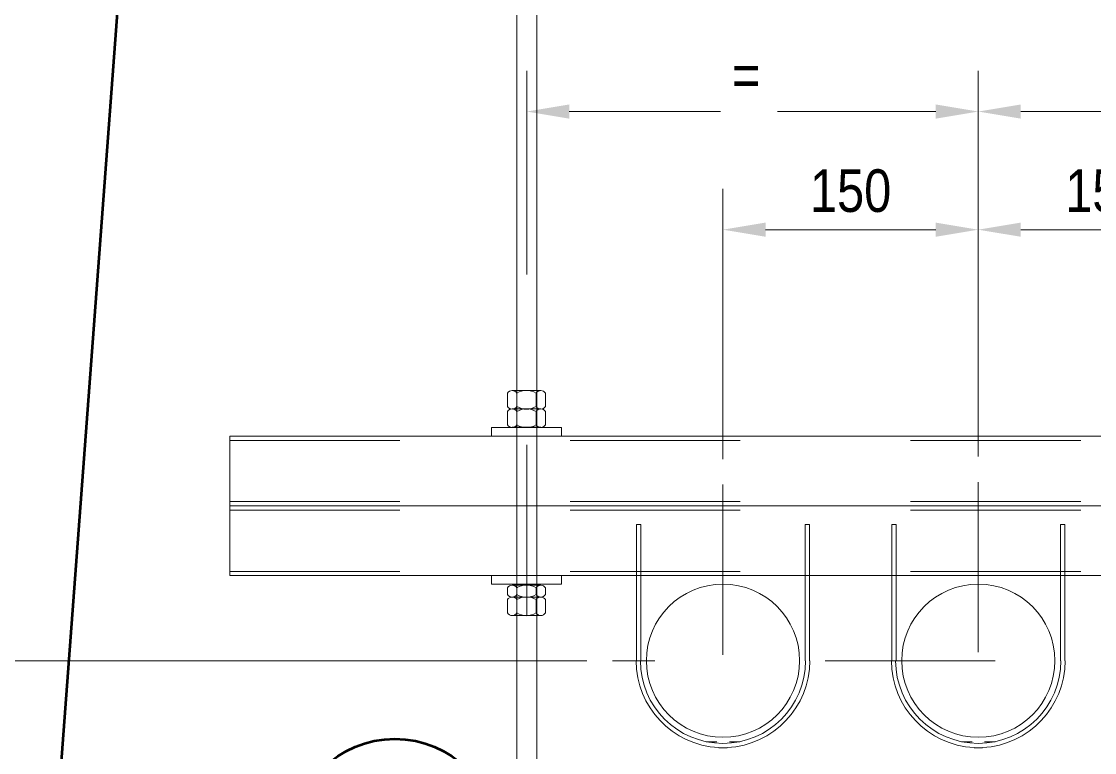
# Model space of a CAD drawing. Header units: metres. Extents: x 0.2 to 14.6, y -2.3 to 5.5.
# Drawn here: x 2.662 to 3.292, y 4.312 to 4.741 of the extents above; entities that cross this region are included whole.
import ezdxf

# ---------------------------------------------------------------- set-up
doc = ezdxf.new("R2010")
doc.units = ezdxf.units.M
doc.linetypes.add('JacobsCenter', pattern=[0.015, 0.009, -0.0015, 0.003, -0.0015])
doc.linetypes.add('JacobsDash', pattern=[0.0045, 0.003, -0.0015])
doc.layers.get('Defpoints').update_dxf_attribs({"color": 41})
for name, color, linetype, lineweight in [('A-ANNO-DIMS', 7, 'Continuous', 9), ('A-DETL', 7, 'Continuous', 13), ('A-DETL-GENF', 7, 'Continuous', 9), ('G-ANNO-SYMB', 7, 'Continuous', 9)]:
    doc.layers.add(name, color=color, linetype=linetype, lineweight=lineweight)
doc.styles.add('Arial Narrow_2', font='ARIALN.TTF', dxfattribs={"height": 0.025})
doc.dimstyles.new('Dimension_Standard_O__mm_', dxfattribs={"dimscale": 0.3048, "dimtxt": 0.025586, "dimasz": 0.082021, "dimexe": 0.07874, "dimexo": 0.049213, "dimgap": 0.049213, "dimtad": 1, "dimdec": 0, "dimlfac": 1000, "dimzin": 0, "dimdsep": 46, "dimtxsty": 'Arial Narrow_2', "dimsah": 1, "dimcen": 0.09, "dimaunit": 1, "dimadec": 4, "dimazin": 0, "dimtfac": 1, "dimtdec": 4, "dimtix": 1, "dimtmove": 0, "dimatfit": 3, "dimfxl": 1, "dimtvp": 1, "dimtfill": 1, "dimtolj": 1, "dimtzin": 0, "dimlwd": 18, "dimlwe": 18, "dimarcsym": 2})
doc.dimstyles.new('Dimension_Standard_T__mm_', dxfattribs={"dimscale": 0.3048, "dimtxt": 0.025586, "dimasz": 0.082021, "dimexe": 0.07874, "dimexo": 0.049213, "dimgap": 0.032808, "dimtad": 1, "dimdec": 0, "dimlfac": 1000, "dimzin": 0, "dimdsep": 46, "dimtxsty": 'Arial Narrow_2', "dimsah": 1, "dimcen": 0.09, "dimaunit": 1, "dimadec": 4, "dimazin": 0, "dimtfac": 1, "dimtdec": 4, "dimtix": 1, "dimtmove": 0, "dimatfit": 3, "dimfxl": 1, "dimtvp": 1, "dimtolj": 1, "dimtzin": 0, "dimlwd": 18, "dimlwe": 18, "dimarcsym": 2})
doc.dimstyles.new('Dimension_Standard_T__mm__1', dxfattribs={"dimscale": 0.3048, "dimtxt": 0.025586, "dimasz": 0.082021, "dimexe": 0.07874, "dimexo": 0.049213, "dimgap": 0.032808, "dimtad": 1, "dimdec": 0, "dimlfac": 1000, "dimzin": 0, "dimdsep": 46, "dimtxsty": 'Arial Narrow_2', "dimsah": 1, "dimcen": 0.09, "dimaunit": 1, "dimadec": 4, "dimazin": 0, "dimtfac": 1, "dimtdec": 4, "dimtix": 1, "dimtmove": 2, "dimatfit": 3, "dimfxl": 1, "dimtvp": 1, "dimtolj": 1, "dimtzin": 0, "dimlwd": 18, "dimlwe": 18, "dimarcsym": 2})

# ---------------------------------------------------------------- blocks, each defined once
blk = doc.blocks.new('1815 DEEP SUPER-T GIRDER_2D - 1815 DEEP SUPER-T GIRDER_2D-7372020-DRG-2873253 - TYPE 2 HANGER _6X100 DIA AND 3X80 DIA_')
at = {"layer": 'A-DETL-GENF', "lineweight": 50}
blk.add_line((0.50632, -0.10557), (0.35121, -1.7429), dxfattribs=at)
blk = doc.blocks.new('DIMBLOCK5-DRG-2873253 - TYPE 2 HANGER _6X100 DIA AND 3X80 DIA_')
at = {"layer": 'A-ANNO-DIMS', "color": 0, "lineweight": 18, "transparency": 16777216}
for p, q in [((3.22402, 4.48572), (3.22402, 4.64304)), ((3.37402, 4.48422), (3.37402, 4.64304)), ((3.34902, 4.61904), (3.24902, 4.61904))]:
    blk.add_line(p, q, dxfattribs=at)
at = {"layer": 'A-ANNO-DIMS', "color": 0, "transparency": 16777216}
for points in [[(3.24902, 4.62321), (3.24902, 4.61488), (3.22402, 4.61904)], [(3.34902, 4.62321), (3.34902, 4.61488), (3.37402, 4.61904)]]:
    blk.add_solid(points, dxfattribs=at)
at = {"layer": 'Defpoints', "color": 0, "transparency": 16777216}
for p in [(3.22402, 4.61904), (3.22402, 4.47072), (3.37402, 4.46922)]:
    blk.add_point(p, dxfattribs=at)
at = {"layer": 'A-ANNO-DIMS', "color": 0, "lineweight": 18, "transparency": 16777216, "insert": (3.29902, 4.64181), "char_height": 0.025, "width": 0.0570197, "attachment_point": 5, "style": 'Arial Narrow_2'}
blk.add_mtext('\\A1;150', dxfattribs=at)
blk = doc.blocks.new('DIMBLOCK6-DRG-2873253 - TYPE 2 HANGER _6X100 DIA AND 3X80 DIA_')
at = {"layer": 'A-ANNO-DIMS', "color": 0, "lineweight": 18, "transparency": 16777216}
for p, q in [((3.07402, 4.48422), (3.07402, 4.64304)), ((3.22402, 4.48572), (3.22402, 4.64304)), ((3.19902, 4.61904), (3.09902, 4.61904))]:
    blk.add_line(p, q, dxfattribs=at)
at = {"layer": 'A-ANNO-DIMS', "color": 0, "transparency": 16777216}
for points in [[(3.09902, 4.62321), (3.09902, 4.61488), (3.07402, 4.61904)], [(3.19902, 4.62321), (3.19902, 4.61488), (3.22402, 4.61904)]]:
    blk.add_solid(points, dxfattribs=at)
at = {"layer": 'Defpoints', "color": 0, "transparency": 16777216}
for p in [(3.07402, 4.61904), (3.22402, 4.47072), (3.07402, 4.46922)]:
    blk.add_point(p, dxfattribs=at)
at = {"layer": 'A-ANNO-DIMS', "color": 0, "lineweight": 18, "transparency": 16777216, "insert": (3.14902, 4.64181), "char_height": 0.025, "width": 0.0570197, "attachment_point": 5, "style": 'Arial Narrow_2'}
blk.add_mtext('\\A1;150', dxfattribs=at)
blk = doc.blocks.new('DIMBLOCK7-DRG-2873253 - TYPE 2 HANGER _6X100 DIA AND 3X80 DIA_')
at = {"layer": 'A-ANNO-DIMS', "color": 0, "lineweight": 18, "transparency": 16777216}
for p, q in [((3.22402, 4.48572), (3.22402, 4.71247)), ((3.48903, 4.68689), (3.48903, 4.71247)), ((3.24902, 4.68847), (3.34142, 4.68847)), ((3.46403, 4.68847), (3.37496, 4.68847))]:
    blk.add_line(p, q, dxfattribs=at)
at = {"layer": 'A-ANNO-DIMS', "color": 0, "transparency": 16777216}
for points in [[(3.24902, 4.69264), (3.24902, 4.6843), (3.22402, 4.68847)], [(3.46403, 4.69264), (3.46403, 4.6843), (3.48903, 4.68847)]]:
    blk.add_solid(points, dxfattribs=at)
at = {"layer": 'Defpoints', "color": 0, "transparency": 16777216}
for p in [(3.22402, 4.68847), (3.48903, 4.67189), (3.22402, 4.47072)]:
    blk.add_point(p, dxfattribs=at)
at = {"layer": 'A-ANNO-DIMS', "color": 0, "lineweight": 18, "transparency": 16777216, "insert": (3.3482, 4.72247), "char_height": 0.025, "width": 0.0199813, "attachment_point": 1, "line_spacing_factor": 0.974696, "style": 'Arial Narrow_2'}
blk.add_mtext('\\A1;=', dxfattribs=at)
blk = doc.blocks.new('DIMBLOCK8-DRG-2873253 - TYPE 2 HANGER _6X100 DIA AND 3X80 DIA_')
at = {"layer": 'A-ANNO-DIMS', "color": 0, "lineweight": 18, "transparency": 16777216}
for p, q in [((2.95872, 4.68201), (2.95872, 4.71247)), ((3.22402, 4.48572), (3.22402, 4.71247)), ((2.98372, 4.68847), (3.07248, 4.68847)), ((3.19902, 4.68847), (3.10602, 4.68847))]:
    blk.add_line(p, q, dxfattribs=at)
at = {"layer": 'A-ANNO-DIMS', "color": 0, "transparency": 16777216}
for points in [[(2.98372, 4.69264), (2.98372, 4.6843), (2.95872, 4.68847)], [(3.19902, 4.69264), (3.19902, 4.6843), (3.22402, 4.68847)]]:
    blk.add_solid(points, dxfattribs=at)
at = {"layer": 'Defpoints', "color": 0, "transparency": 16777216}
for p in [(2.95872, 4.68847), (2.95872, 4.66701), (3.22402, 4.47072)]:
    blk.add_point(p, dxfattribs=at)
at = {"layer": 'A-ANNO-DIMS', "color": 0, "lineweight": 18, "transparency": 16777216, "insert": (3.07926, 4.72247), "char_height": 0.025, "width": 0.0199813, "attachment_point": 1, "line_spacing_factor": 0.974696, "style": 'Arial Narrow_2'}
blk.add_mtext('\\A1;=', dxfattribs=at)
blk = doc.blocks.new('DIMBLOCK11-DRG-2873253 - TYPE 2 HANGER _6X100 DIA AND 3X80 DIA_')
at = {"layer": 'A-ANNO-DIMS', "color": 0, "lineweight": 18, "transparency": 16777216}
for p, q in [((3.20384, 5.04061), (2.4653, 5.04061)), ((2.4893, 5.01561), (2.4893, 4.39072)), ((2.99402, 4.36572), (2.4653, 4.36572))]:
    blk.add_line(p, q, dxfattribs=at)
at = {"layer": 'A-ANNO-DIMS', "color": 0, "transparency": 16777216}
for points in [[(2.48513, 5.01561), (2.49346, 5.01561), (2.4893, 5.04061)], [(2.48513, 4.39072), (2.49346, 4.39072), (2.4893, 4.36572)]]:
    blk.add_solid(points, dxfattribs=at)
at = {"layer": 'Defpoints', "color": 0, "transparency": 16777216}
for p in [(3.21884, 5.04061), (2.4893, 4.36572), (3.00902, 4.36572)]:
    blk.add_point(p, dxfattribs=at)
at = {"layer": 'A-ANNO-DIMS', "color": 0, "lineweight": 18, "transparency": 16777216, "insert": (2.46153, 4.70317), "char_height": 0.025, "width": 0.0570197, "attachment_point": 5, "rotation": 90, "style": 'Arial Narrow_2', "bg_fill": 3, "box_fill_scale": 1.1, "bg_fill_color": 256, "bg_fill_true_color": 13158600, "bg_fill_transparency": 0}
blk.add_mtext('\\A1;675', dxfattribs=at)
blk = doc.blocks.new('Drafting View - SectionHead-4898858-DRG-2873253 - TYPE 2 HANGER _6X100 DIA AND 3X80 DIA_')
at = {"layer": 'G-ANNO-SYMB'}
h = blk.add_hatch(color=256, dxfattribs=at)
edge = h.paths.add_edge_path()
edge.add_line((-0.002, 0.009), (0.002472, 0.004003))
edge.add_arc((-0.002, 0), 0.006, 41.82771, 138.17229)
edge.add_line((-0.006472, 0.004003), (-0.002, 0.009))
at = {"layer": 'G-ANNO-SYMB', "lineweight": 50}
for p, q in [((-0.002, 0.009), (-0.006472, 0.004003)), ((0.002472, 0.004003), (-0.002, 0.009)), ((0.004, 0), (0.01, 0))]:
    blk.add_line(p, q, dxfattribs=at)
for start, end in [(360, 180), (180, 360)]:
    blk.add_arc((-0.002, 0), 0.006, start, end, dxfattribs=at)
blk = doc.blocks.new('DIMBLOCK13-DRG-2873253 - TYPE 2 HANGER _6X100 DIA AND 3X80 DIA_')
at = {"layer": 'A-ANNO-DIMS', "color": 0, "lineweight": 18, "transparency": 16777216}
for p, q in [((3.20384, 5.04061), (2.34551, 5.04061)), ((2.36951, 5.01561), (2.36951, 4.19072)), ((2.93372, 4.16572), (2.34551, 4.16572))]:
    blk.add_line(p, q, dxfattribs=at)
at = {"layer": 'A-ANNO-DIMS', "color": 0, "transparency": 16777216}
for points in [[(2.36534, 5.01561), (2.37368, 5.01561), (2.36951, 5.04061)], [(2.36534, 4.19072), (2.37368, 4.19072), (2.36951, 4.16572)]]:
    blk.add_solid(points, dxfattribs=at)
at = {"layer": 'Defpoints', "color": 0, "transparency": 16777216}
for p in [(3.21884, 5.04061), (2.36951, 4.16572), (2.94872, 4.16572)]:
    blk.add_point(p, dxfattribs=at)
at = {"layer": 'A-ANNO-DIMS', "color": 0, "lineweight": 18, "transparency": 16777216, "insert": (2.34174, 4.60317), "char_height": 0.025, "width": 0.0833365, "attachment_point": 5, "rotation": 90, "style": 'Arial Narrow_2', "bg_fill": 3, "box_fill_scale": 1.1, "bg_fill_color": 256, "bg_fill_true_color": 13158600, "bg_fill_transparency": 0}
blk.add_mtext('\\A1;875**', dxfattribs=at)

msp = doc.modelspace()

# ---------------------------------------------------------------- linework, layer by layer
at = {"layer": 'A-DETL', "linetype": 'JacobsCenter', "lineweight": 9}
for p, q in [((2.95872, 3.59268), (2.95872, 5.26268)), ((3.22402, 4.47072), (3.22402, 4.28072)), ((3.07402, 4.46922), (3.07402, 4.27922))]:
    msp.add_line(p, q, dxfattribs=at)
at = {"layer": 'A-DETL', "lineweight": 18}
for p, q in [((2.95288, 4.02672), (2.95288, 5.12516)), ((2.96456, 4.02672), (2.96456, 5.12516))]:
    msp.add_line(p, q, dxfattribs=at)
at = {"layer": 'A-DETL', "lineweight": 9}
for p, q in [((2.94734, 4.52296), (2.94734, 4.51518)), ((2.95015, 4.52451), (2.95856, 4.52451)), ((2.95295, 4.52296), (2.95295, 4.51518)), ((2.95856, 4.52451), (2.96699, 4.52451)), ((2.96417, 4.52296), (2.96417, 4.51518)), ((2.96978, 4.52296), (2.96978, 4.51518)), ((2.94734, 4.51215), (2.94734, 4.50437)), ((2.95015, 4.5137), (2.95856, 4.5137)), ((2.95015, 4.5137), (2.95856, 4.5137)), ((2.95295, 4.51215), (2.95295, 4.50437)), ((2.95856, 4.5137), (2.96699, 4.5137)), ((2.95856, 4.5137), (2.96699, 4.5137)), ((2.96417, 4.51215), (2.96417, 4.50437)), ((2.96978, 4.51215), (2.96978, 4.50437)), ((2.93806, 4.50272), (2.97906, 4.50272)), ((2.93806, 4.50272), (2.93806, 4.49772)), ((2.95015, 4.5029), (2.95856, 4.5029)), ((2.95856, 4.5029), (2.96699, 4.5029)), ((2.97906, 4.50272), (2.97906, 4.49772)), ((3.50921, 4.45672), (2.78421, 4.45672)), ((3.68421, 4.45672), (2.78421, 4.45672)), ((3.02323, 4.36572), (3.02323, 4.44572)), ((3.02573, 4.36572), (3.02573, 4.44572)), ((3.12232, 4.36572), (3.12232, 4.44572)), ((3.12482, 4.36572), (3.12482, 4.44572)), ((3.17323, 4.36572), (3.17323, 4.44572)), ((3.17573, 4.36572), (3.17573, 4.44572)), ((3.27232, 4.36572), (3.27232, 4.44572)), ((3.27482, 4.36572), (3.27482, 4.44572)), ((2.93806, 4.41072), (2.93806, 4.41572)), ((2.97906, 4.41072), (2.97906, 4.41572)), ((2.93806, 4.41072), (2.97906, 4.41072)), ((2.94734, 4.40854), (2.94734, 4.40465)), ((2.95015, 4.41009), (2.95856, 4.41009)), ((2.95295, 4.40854), (2.95295, 4.40465)), ((2.95856, 4.41009), (2.96699, 4.41009)), ((2.96417, 4.40854), (2.96417, 4.40465)), ((2.96978, 4.40854), (2.96978, 4.40465)), ((2.94734, 4.40163), (2.94734, 4.39385)), ((2.95015, 4.40318), (2.95856, 4.40318)), ((2.95015, 4.40318), (2.95856, 4.40318)), ((2.95295, 4.40163), (2.95295, 4.39385)), ((2.95856, 4.40318), (2.96699, 4.40318)), ((2.95856, 4.40318), (2.96699, 4.40318)), ((2.96417, 4.40163), (2.96417, 4.39385)), ((2.96978, 4.40163), (2.96978, 4.39385)), ((2.95015, 4.39238), (2.95856, 4.39238)), ((2.95856, 4.39238), (2.96699, 4.39238)), ((3.06413, 4.31809), (3.07034, 4.31809)), ((3.07652, 4.31455), (3.07152, 4.31455)), ((3.08397, 4.31809), (3.07776, 4.31809)), ((3.21413, 4.31809), (3.22034, 4.31809)), ((3.22652, 4.31455), (3.22152, 4.31455)), ((3.23397, 4.31809), (3.22776, 4.31809))]:
    msp.add_line(p, q, dxfattribs=at)
at = {"layer": 'A-DETL'}
for p, q in [((2.78421, 4.49772), (3.68421, 4.49772)), ((2.78421, 4.49772), (2.78421, 4.41572)), ((3.02323, 4.44572), (3.02573, 4.44572)), ((3.12232, 4.44572), (3.12482, 4.44572)), ((3.17323, 4.44572), (3.17573, 4.44572)), ((3.27232, 4.44572), (3.27482, 4.44572)), ((2.78421, 4.41572), (3.68421, 4.41572))]:
    msp.add_line(p, q, dxfattribs=at)
at = {"layer": 'A-DETL', "linetype": 'JacobsDash', "lineweight": 9}
for p, q in [((2.78421, 4.49522), (3.68421, 4.49522)), ((3.68421, 4.45922), (2.78421, 4.45922)), ((3.68421, 4.45422), (2.78421, 4.45422)), ((2.78421, 4.41822), (3.68421, 4.41822))]:
    msp.add_line(p, q, dxfattribs=at)
at = {"layer": 'A-DETL', "linetype": 'JacobsCenter'}
msp.add_line((3.43402, 4.36572), (3.00902, 4.36572), dxfattribs=at)
at = {"layer": 'A-DETL', "color": 143, "lineweight": 18, "true_color": 0x78aac8}
for centre in [(3.07402, 4.36572), (3.22402, 4.36572)]:
    msp.add_circle(centre, 0.045, dxfattribs=at)
at = {"layer": 'A-DETL', "lineweight": 9}
for centre, radius, start, end in [((2.95015, 4.52119), 0.00331, 32.13554, 147.86446), ((2.95856, 4.51425), 0.01035, 57.20842, 122.79158), ((2.96697, 4.52119), 0.00331, 32.1346, 147.8654), ((2.96697, 4.52119), 0.00331, 32.1346, 147.8654), ((2.95015, 4.51694), 0.00331, 212.13554, 327.86446), ((2.95856, 4.52388), 0.01035, 237.20842, 302.79158), ((2.96697, 4.51694), 0.00331, 212.1346, 327.8654), ((2.96697, 4.51694), 0.00331, 212.1346, 327.8654), ((2.95015, 4.51039), 0.00331, 32.13554, 147.86446), ((2.95856, 4.50345), 0.01035, 57.20842, 122.79158), ((2.96697, 4.51039), 0.00331, 32.1346, 147.8654), ((2.96697, 4.51039), 0.00331, 32.1346, 147.8654), ((2.95015, 4.50613), 0.00331, 212.13554, 327.86446), ((2.95856, 4.51308), 0.01035, 237.20842, 302.79158), ((2.96697, 4.50613), 0.00331, 212.1346, 327.8654), ((2.96697, 4.50613), 0.00331, 212.1346, 327.8654), ((2.95015, 4.40678), 0.00331, 32.13554, 147.86446), ((2.95856, 4.39984), 0.01035, 57.20842, 122.79158), ((2.96697, 4.40678), 0.00331, 32.1346, 147.8654), ((2.96697, 4.40678), 0.00331, 32.1346, 147.8654), ((2.95015, 4.40641), 0.00331, 212.13554, 327.86446), ((2.95015, 4.39987), 0.00331, 32.13554, 147.86446), ((2.95856, 4.41336), 0.01035, 237.20842, 302.79158), ((2.95856, 4.39292), 0.01035, 57.20842, 122.79158), ((2.96697, 4.40641), 0.00331, 212.1346, 327.8654), ((2.96697, 4.40641), 0.00331, 212.1346, 327.8654), ((2.96697, 4.39987), 0.00331, 32.1346, 147.8654), ((2.96697, 4.39987), 0.00331, 32.1346, 147.8654), ((2.95015, 4.39561), 0.00331, 212.13554, 327.86446), ((2.95856, 4.40255), 0.01035, 237.20842, 302.79158), ((2.96697, 4.39561), 0.00331, 212.1346, 327.8654), ((2.96697, 4.39561), 0.00331, 212.1346, 327.8654), ((3.07402, 4.36572), 0.05105, 180, 267.19301), ((3.07402, 4.36572), 0.04855, 180, 0), ((3.07402, 4.36572), 0.05105, 272.80699, 0), ((3.22402, 4.36572), 0.05105, 180, 267.19301), ((3.22402, 4.36572), 0.04855, 180, 0), ((3.22402, 4.36572), 0.05105, 272.80699, 0)]:
    msp.add_arc(centre, radius, start, end, dxfattribs=at)

# ---------------------------------------------------------------- block references
at = {"layer": 'A-DETL-GENF', "color": 8, "true_color": 0x808080, "rotation": 1.145792304612802}
msp.add_blockref('1815 DEEP SUPER-T GIRDER_2D - 1815 DEEP SUPER-T GIRDER_2D-7372020-DRG-2873253 - TYPE 2 HANGER _6X100 DIA AND 3X80 DIA_', (2.22524, 5.05091), dxfattribs=at)
at = {"layer": 'G-ANNO-SYMB', "lineweight": 50, "extrusion": (0, 0, -1), "xscale": 9.999999999999996, "yscale": 9.999999999999996, "zscale": 9.999999999999996, "rotation": 270.0000000000005}
msp.add_blockref('Drafting View - SectionHead-4898858-DRG-2873253 - TYPE 2 HANGER _6X100 DIA AND 3X80 DIA_', (-2.88119, 4.23984), dxfattribs=at)

# ---------------------------------------------------------------- dimensions: what is measured, and where the dimension line sits
at = {"layer": 'A-ANNO-DIMS', "lineweight": 18}
for base, p1, p2, override, picture, middle in [((2.95872, 4.68847), (3.22402, 4.47072), (2.95872, 4.66701), {"dimpost": '<>', "dimfxl": 0.330021}, 'DIMBLOCK8-DRG-2873253 - TYPE 2 HANGER _6X100 DIA AND 3X80 DIA_', (3.08925, 4.7058)), ((3.22402, 4.68847), (3.48903, 4.67189), (3.22402, 4.47072), {"dimpost": '<>', "dimfxl": 0.332716}, 'DIMBLOCK7-DRG-2873253 - TYPE 2 HANGER _6X100 DIA AND 3X80 DIA_', (3.35819, 4.7058))]:
    dim = msp.add_linear_dim(base=base, p1=p1, p2=p2, text='=', dimstyle='Dimension_Standard_T__mm__1', override=override, dxfattribs=at)
    dim.commit()
    dim.dimension.update_dxf_attribs({"geometry": picture, "text_midpoint": middle, "dimtype": 160})
for base, p1, p2, picture, middle in [((3.07402, 4.61904), (3.22402, 4.47072), (3.07402, 4.46922), 'DIMBLOCK6-DRG-2873253 - TYPE 2 HANGER _6X100 DIA AND 3X80 DIA_', (3.14902, 4.64181)), ((3.22402, 4.61904), (3.37402, 4.46922), (3.22402, 4.47072), 'DIMBLOCK5-DRG-2873253 - TYPE 2 HANGER _6X100 DIA AND 3X80 DIA_', (3.29902, 4.64181))]:
    dim = msp.add_linear_dim(base=base, p1=p1, p2=p2, dimstyle='Dimension_Standard_T__mm_', override={"dimpost": '<>', "dimfxl": 0.150007}, dxfattribs=at)
    dim.commit()
    dim.dimension.update_dxf_attribs({"geometry": picture, "text_midpoint": middle})

# ---------------------------------------------------------------- next in the draw order: dimensions: what is measured, and where the dimension line sits
dim = msp.add_linear_dim(base=(2.4893, 4.36572), p1=(3.21884, 5.04061), p2=(3.00902, 4.36572), angle=90, dimstyle='Dimension_Standard_O__mm_', override={"dimpost": '<>', "dimfxl": 0.706759}, dxfattribs=at)
dim.commit()
dim.dimension.update_dxf_attribs({"geometry": 'DIMBLOCK11-DRG-2873253 - TYPE 2 HANGER _6X100 DIA AND 3X80 DIA_', "text_midpoint": (2.46153, 4.70317)})

# ---------------------------------------------------------------- next in the draw order: dimensions: what is measured, and where the dimension line sits
dim = msp.add_linear_dim(base=(2.36951, 4.16572), p1=(3.21884, 5.04061), p2=(2.94872, 4.16572), angle=90, text='875**', dimstyle='Dimension_Standard_O__mm_', override={"dimpost": '<>', "dimfxl": 0.915646}, dxfattribs=at)
dim.commit()
dim.dimension.update_dxf_attribs({"geometry": 'DIMBLOCK13-DRG-2873253 - TYPE 2 HANGER _6X100 DIA AND 3X80 DIA_', "text_midpoint": (2.34174, 4.60317)})

doc.saveas('drawing.dxf')
